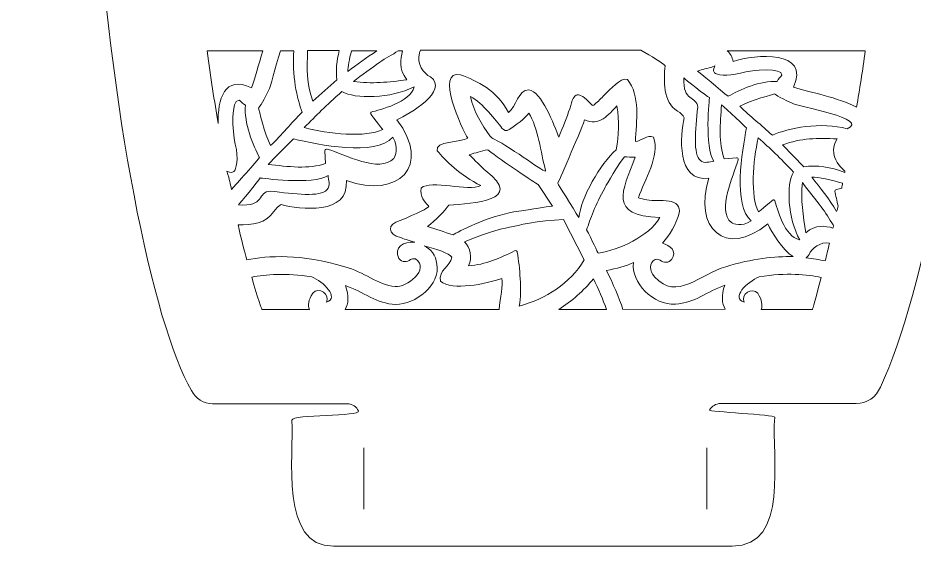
# Model space of a CAD drawing. Header units: inches. Extents: x -0.2 to 23, y 0 to 27.3.
# Drawn here: x 2.79 to 6.489, y 0.225 to 2.411 of the extents above; entities that cross this region are included whole.
import ezdxf

# ---------------------------------------------------------------- set-up
doc = ezdxf.new("R2010")
doc.units = ezdxf.units.IN
doc.header["$MEASUREMENT"] = 0
doc.layers.add('Paper Pumpkin Give Thanks', color=7, linetype='Continuous', lineweight=0)

msp = doc.modelspace()

# ---------------------------------------------------------------- linework, layer by layer
at = {"layer": 'Paper Pumpkin Give Thanks'}
for points, knots in [([(6.4361, 5.2153), (6.4278, 5.2375), (6.4083, 5.2514), (6.3847, 5.2514), (6.3847, 5.2514), (6.1153, 5.2514), (6.1153, 5.2514), (6.0889, 5.2542), (5.7208, 5.2431), (5.7083, 5.2597), (5.6903, 5.2681), (5.6986, 5.2958), (5.7181, 5.2958), (5.7181, 5.2958), (6.4083, 5.2931), (6.4083, 5.2931), (6.4083, 5.2931), (5.7556, 6.7431), (5.4653, 7.0708), (5.0667, 7.5181), (4.9889, 8), (4.9514, 8), (4.9153, 8), (4.7792, 7.4778), (4.4083, 7.0569), (4.1653, 6.7514), (3.5083, 5.4778), (3.4903, 5.2931), (3.4903, 5.2931), (4.1292, 5.2944), (4.1292, 5.2944), (4.1486, 5.2944), (4.1556, 5.2667), (4.1375, 5.2583), (3.9625, 5.2375), (3.6319, 5.2569), (3.4569, 5.25), (2.7903, 4.4931), (3.1847, 1.4139), (3.5069, 0.8722), (3.5236, 0.8389), (3.5569, 0.8167), (3.5931, 0.8167), (3.5931, 0.8167), (4.1486, 0.8167), (4.1486, 0.8167), (4.1736, 0.8167), (4.1875, 0.8042), (4.1958, 0.7875), (4.2056, 0.7639), (3.9222, 0.7736), (3.9208, 0.75), (3.9306, 0.6069), (3.8694, 0.225), (4.0931, 0.2292), (4.0931, 0.2292), (5.7375, 0.2292), (5.7375, 0.2292), (5.9778, 0.2278), (5.8986, 0.5972), (5.9139, 0.7611), (5.9139, 0.7722), (5.6389, 0.7833), (5.6444, 0.7917), (5.6542, 0.8069), (5.6708, 0.8181), (5.6903, 0.8181), (5.6903, 0.8181), (6.25, 0.8181), (6.25, 0.8181), (6.2931, 0.8181), (6.3333, 0.8444), (6.35, 0.8861), (6.7167, 1.6778), (7.0042, 4.3431), (6.4361, 5.2153)], [0, 0, 0, 0, 1, 1, 1, 2, 2, 2, 3, 3, 3, 4, 4, 4, 5, 5, 5, 6, 6, 6, 7, 7, 7, 8, 8, 8, 9, 9, 9, 10, 10, 10, 11, 11, 11, 12, 12, 12, 13, 13, 13, 14, 14, 14, 15, 15, 15, 16, 16, 16, 17, 17, 17, 18, 18, 18, 19, 19, 19, 20, 20, 20, 21, 21, 21, 22, 22, 22, 23, 23, 23, 24, 24, 24, 25, 25, 25, 25]), ([(3.6167, 1.975), (3.6014, 2.0653), (3.5861, 2.1653), (3.5708, 2.275), (3.5708, 2.275), (3.8014, 2.275), (3.8014, 2.275), (3.7833, 2.2181), (3.7681, 2.1597), (3.7542, 2.1222), (3.6431, 2.1764), (3.6139, 2.075), (3.6167, 1.975)], [0, 0, 0, 0, 1, 1, 1, 2, 2, 2, 3, 3, 3, 4, 4, 4, 4]), ([(5.4181, 1.3417), (5.3944, 1.3653), (5.3958, 1.4014), (5.4208, 1.4125), (5.4292, 1.4153), (5.4361, 1.4139), (5.4403, 1.4097), (5.4556, 1.3972), (5.4764, 1.3986), (5.4889, 1.4139), (5.5111, 1.4472), (5.4833, 1.4722), (5.45, 1.4806), (5.4819, 1.5153), (5.5056, 1.5569), (5.5194, 1.6042), (5.5222, 1.6181), (5.5194, 1.6292), (5.5125, 1.6375), (5.4972, 1.6569), (5.4625, 1.6569), (5.4278, 1.6569), (5.3986, 1.6556), (5.3708, 1.6611), (5.3514, 1.6681), (5.375, 1.7403), (5.4417, 1.8417), (5.4139, 1.9181), (5.3875, 1.9306), (5.3639, 1.9028), (5.3389, 1.9), (5.3431, 1.9833), (5.3597, 2.0917), (5.3056, 2.1569), (5.2764, 2.1653), (5.2347, 2.1153), (5.2111, 2.0931), (5.1972, 2.0792), (5.1847, 2.0653), (5.1708, 2.0542), (5.1639, 2.0472), (5.1639, 2.0472), (5.1542, 2.0556), (5.1278, 2.0833), (5.1125, 2.0958), (5.0986, 2.0931), (5.0847, 2.0903), (5.0778, 2.0736), (5.0681, 2.0361), (5.0556, 2), (5.0403, 1.9611), (5.0222, 1.9181), (5.0042, 1.9694), (4.95, 2.1083), (4.8986, 2.1139), (4.8556, 2.1139), (4.8472, 2.0444), (4.8153, 2.0208), (4.7681, 2.1111), (4.6847, 2.1514), (4.6167, 2.1764), (4.5097, 2.2), (4.6236, 1.9486), (4.6472, 1.9139), (4.6181, 1.8986), (4.5097, 1.9014), (4.5208, 1.8625), (4.5514, 1.825), (4.6153, 1.7597), (4.7014, 1.7181), (4.6486, 1.6917), (4.4958, 1.7444), (4.4542, 1.7083), (4.4472, 1.675), (4.4722, 1.6472), (4.4806, 1.6389), (4.4833, 1.6361), (4.4861, 1.6333), (4.4861, 1.6319), (4.4861, 1.6264), (4.4347, 1.6028), (4.3681, 1.5736), (4.3125, 1.5611), (4.3153, 1.5139), (4.3694, 1.5042), (4.3806, 1.4986), (4.4014, 1.4917), (4.4278, 1.4847), (4.3819, 1.4889), (4.3403, 1.4639), (4.3625, 1.4167), (4.375, 1.4014), (4.3972, 1.4), (4.4111, 1.4125), (4.4153, 1.4153), (4.4222, 1.4181), (4.4306, 1.4153), (4.4944, 1.375), (4.3931, 1.2944), (4.3472, 1.3014), (4.275, 1.3083), (4.2181, 1.3625), (4.1389, 1.3833), (3.9583, 1.4375), (3.8208, 1.4292), (3.7347, 1.4111), (3.7236, 1.4528), (3.7111, 1.5014), (3.6986, 1.5569), (3.7542, 1.5542), (3.8167, 1.5625), (3.8458, 1.6111), (3.8556, 1.6236), (3.8653, 1.6347), (3.8764, 1.6403), (3.9528, 1.6194), (4.1583, 1.5958), (4.1458, 1.7389), (4.3611, 1.6625), (4.5, 1.8), (4.3542, 1.9903), (4.4069, 2.0153), (4.5708, 2.1083), (4.4931, 2.1681), (4.4639, 2.1792), (4.4347, 2.2236), (4.4472, 2.2653), (4.4486, 2.2694), (4.45, 2.2736), (4.4514, 2.2778), (4.4514, 2.2778), (5.3611, 2.2778), (5.3611, 2.2778), (5.4056, 2.2514), (5.45, 2.2278), (5.4611, 2.2125), (5.4556, 2.1556), (5.4514, 2.0611), (5.5125, 2.0264), (5.525, 2.0181), (5.5361, 2.0083), (5.5403, 1.9986), (5.5236, 1.9264), (5.5069, 1.7319), (5.6417, 1.7486), (5.5764, 1.5444), (5.7097, 1.4167), (5.8847, 1.5597), (5.9014, 1.5278), (5.9458, 1.4514), (5.9903, 1.425), (5.9139, 1.4264), (5.8208, 1.4167), (5.7125, 1.3833), (5.6056, 1.3542), (5.5097, 1.2389), (5.4181, 1.3417)], [0, 0, 0, 0, 1, 1, 1, 2, 2, 2, 3, 3, 3, 4, 4, 4, 5, 5, 5, 6, 6, 6, 7, 7, 7, 8, 8, 8, 9, 9, 9, 10, 10, 10, 11, 11, 11, 12, 12, 12, 13, 13, 13, 14, 14, 14, 15, 15, 15, 16, 16, 16, 17, 17, 17, 18, 18, 18, 19, 19, 19, 20, 20, 20, 21, 21, 21, 22, 22, 22, 23, 23, 23, 24, 24, 24, 25, 25, 25, 26, 26, 26, 27, 27, 27, 28, 28, 28, 29, 29, 29, 30, 30, 30, 31, 31, 31, 32, 32, 32, 33, 33, 33, 34, 34, 34, 35, 35, 35, 36, 36, 36, 37, 37, 37, 38, 38, 38, 39, 39, 39, 40, 40, 40, 41, 41, 41, 42, 42, 42, 43, 43, 43, 44, 44, 44, 45, 45, 45, 46, 46, 46, 47, 47, 47, 48, 48, 48, 49, 49, 49, 50, 50, 50, 51, 51, 51, 52, 52, 52, 52]), ([(3.9639, 2.0222), (3.9181, 1.975), (3.8792, 1.9292), (3.8333, 1.8833), (3.8083, 1.9292), (3.7847, 2.0347), (3.7833, 2.0389), (3.7833, 2.0389), (3.7972, 2.0528), (3.825, 2.1111), (3.8319, 2.1236), (3.8514, 2.2056), (3.8736, 2.275), (3.8736, 2.275), (3.9292, 2.275), (3.9292, 2.275), (3.9208, 2.1792), (3.9417, 2.0736), (3.9639, 2.0222)], [0, 0, 0, 0, 1, 1, 1, 2, 2, 2, 3, 3, 3, 4, 4, 4, 5, 5, 5, 6, 6, 6, 6]), ([(4.1069, 2.1556), (4.1069, 2.1556), (4.0069, 2.0667), (4.0069, 2.0667), (3.9819, 2.1389), (3.9819, 2.2042), (3.9861, 2.2764), (3.9861, 2.2764), (4.1167, 2.2764), (4.1167, 2.2764), (4.1056, 2.2333), (4.1014, 2.1931), (4.1069, 2.1556)], [0, 0, 0, 0, 1, 1, 1, 2, 2, 2, 3, 3, 3, 4, 4, 4, 4]), ([(4.1514, 2.1903), (4.1514, 2.2083), (4.1583, 2.2417), (4.1667, 2.275), (4.1667, 2.275), (4.2722, 2.275), (4.2722, 2.275), (4.2292, 2.2472), (4.1889, 2.2167), (4.1514, 2.1903)], [0, 0, 0, 0, 1, 1, 1, 2, 2, 2, 3, 3, 3, 3]), ([(4.3958, 2.1556), (4.3208, 2.1458), (4.2486, 2.1375), (4.175, 2.1486), (4.2083, 2.1736), (4.2514, 2.2056), (4.2833, 2.2278), (4.3069, 2.2458), (4.3361, 2.2583), (4.3597, 2.275), (4.3597, 2.275), (4.3778, 2.275), (4.3778, 2.275), (4.3694, 2.2403), (4.3597, 2.2014), (4.3958, 2.1556)], [0, 0, 0, 0, 1, 1, 1, 2, 2, 2, 3, 3, 3, 4, 4, 4, 5, 5, 5, 5]), ([(6.2514, 2.0417), (6.1792, 2.0819), (6.0556, 2.1042), (5.9917, 2.125), (6.0611, 2.2792), (5.8347, 2.2625), (5.7417, 2.2306), (5.7389, 2.2486), (5.7306, 2.2639), (5.7181, 2.275), (5.7181, 2.275), (6.2875, 2.275), (6.2875, 2.275), (6.2764, 2.1931), (6.2639, 2.1153), (6.2514, 2.0417)], [0, 0, 0, 0, 1, 1, 1, 2, 2, 2, 3, 3, 3, 4, 4, 4, 5, 5, 5, 5]), ([(5.6708, 2.2194), (5.6708, 2.2194), (5.6708, 2.2194), (5.6708, 2.2194), (5.6708, 2.2194), (5.6708, 2.2194), (5.6708, 2.2194), (5.6708, 2.2194), (5.6708, 2.2194), (5.6708, 2.2194)], [0, 0, 0, 0, 1, 1, 1, 2, 2, 2, 3, 3, 3, 3]), ([(5.6653, 2.1847), (5.6722, 2.1764), (5.7167, 2.1667), (5.7722, 2.1833), (5.825, 2.1972), (5.9458, 2.2069), (5.9431, 2.175), (5.9403, 2.1667), (5.9264, 2.1597), (5.9236, 2.1486), (5.8569, 2.1528), (5.7653, 2.1139), (5.7222, 2.0875), (5.6917, 2.1083), (5.6014, 2.1889), (5.5944, 2.1917), (5.6181, 2.2), (5.6292, 2.1986), (5.6667, 2.2125), (5.6667, 2.2111), (5.6556, 2.1944), (5.6653, 2.1847)], [0, 0, 0, 0, 1, 1, 1, 2, 2, 2, 3, 3, 3, 4, 4, 4, 5, 5, 5, 6, 6, 6, 7, 7, 7, 7]), ([(5.6444, 2.0819), (5.6444, 2.0819), (5.6222, 1.8764), (5.6625, 1.8194), (5.6444, 1.8181), (5.6236, 1.8069), (5.6069, 1.8222), (5.5764, 1.8458), (5.5861, 1.9472), (5.5958, 2.0417), (5.5917, 2.0917), (5.5333, 2.0611), (5.5389, 2.1639), (5.5403, 2.1583), (5.6333, 2.0875), (5.6444, 2.0819)], [0, 0, 0, 0, 1, 1, 1, 2, 2, 2, 3, 3, 3, 4, 4, 4, 5, 5, 5, 5]), ([(4.1278, 2.1069), (4.1792, 2.075), (4.3319, 2.0778), (4.425, 2.1264), (4.4111, 2.0611), (4.2806, 2.0306), (4.2486, 2.0222), (4.2472, 2.0208), (4.2458, 2.0194), (4.2458, 2.0181), (4.2403, 2.0181), (4.2958, 1.9514), (4.2958, 1.95), (4.2278, 1.9153), (4.0708, 1.9319), (3.9722, 1.9583), (4.0222, 2.0083), (4.0611, 2.0486), (4.1278, 2.1069)], [0, 0, 0, 0, 1, 1, 1, 2, 2, 2, 3, 3, 3, 4, 4, 4, 5, 5, 5, 6, 6, 6, 6]), ([(3.6528, 1.7778), (3.6528, 1.7778), (3.6528, 1.7778), (3.6528, 1.7778), (3.6528, 1.7778), (3.6708, 1.7667), (3.6819, 1.7764), (3.6903, 1.7833), (3.7028, 1.8306), (3.6875, 1.8889), (3.675, 1.9444), (3.6681, 2.0736), (3.7028, 2.0708), (3.7111, 2.0681), (3.7194, 2.0528), (3.7292, 2.05), (3.7222, 1.9792), (3.7611, 1.8806), (3.7875, 1.8347), (3.7639, 1.8028), (3.6764, 1.7097), (3.6722, 1.7028), (3.6653, 1.7278), (3.6653, 1.7389), (3.6528, 1.7778)], [0, 0, 0, 0, 1, 1, 1, 2, 2, 2, 3, 3, 3, 4, 4, 4, 5, 5, 5, 6, 6, 6, 7, 7, 7, 8, 8, 8, 8]), ([(4.6583, 2.0861), (4.7083, 2.0583), (4.7639, 1.9875), (4.7875, 1.9556), (4.7944, 1.9458), (4.8083, 1.9431), (4.8181, 1.95), (4.8431, 1.9667), (4.8847, 1.9958), (4.8986, 2.0181), (4.9375, 1.9583), (4.9472, 1.8556), (4.9681, 1.7806), (4.9736, 1.7611), (4.8333, 1.8736), (4.7556, 1.9097), (4.7486, 1.9125), (4.7431, 1.9181), (4.7375, 1.9236), (4.7056, 1.9694), (4.6708, 2.0236), (4.6583, 2.0861)], [0, 0, 0, 0, 1, 1, 1, 2, 2, 2, 3, 3, 3, 4, 4, 4, 5, 5, 5, 6, 6, 6, 7, 7, 7, 7]), ([(6.2125, 1.9528), (6.1069, 1.9833), (5.9667, 1.9556), (5.9042, 1.9264), (5.8583, 1.9681), (5.8139, 2.0042), (5.7694, 2.0458), (5.8125, 2.0708), (5.9111, 2.0958), (5.9139, 2.0972), (5.9139, 2.0972), (5.9264, 2.0847), (5.9833, 2.0597), (6.0083, 2.0444), (6.3111, 1.9944), (6.2125, 1.9528)], [0, 0, 0, 0, 1, 1, 1, 2, 2, 2, 3, 3, 3, 4, 4, 4, 5, 5, 5, 5]), ([(5.2597, 1.8667), (5.1944, 1.8097), (5.1125, 1.6653), (5.1056, 1.5861), (5.0806, 1.6264), (5.0181, 1.7264), (5.0181, 1.7264), (5.0181, 1.7264), (5.1056, 1.925), (5.1292, 1.9903), (5.1875, 1.9611), (5.2292, 2.0125), (5.2625, 2.0472), (5.2736, 1.9833), (5.2694, 1.9278), (5.2597, 1.8667)], [0, 0, 0, 0, 1, 1, 1, 2, 2, 2, 3, 3, 3, 4, 4, 4, 5, 5, 5, 5]), ([(5.8167, 1.5722), (5.775, 1.5458), (5.7444, 1.5611), (5.7347, 1.5653), (5.6736, 1.6181), (5.7444, 1.7569), (5.7625, 1.825), (5.7639, 1.8292), (5.7597, 1.8347), (5.7556, 1.8333), (5.7556, 1.8333), (5.7056, 1.8292), (5.7056, 1.8292), (5.6806, 1.8917), (5.6889, 1.9764), (5.6944, 2.0514), (5.7125, 2.0375), (5.7972, 1.9569), (5.7972, 1.9569), (5.7792, 1.8597), (5.7403, 1.6375), (5.8167, 1.5722)], [0, 0, 0, 0, 1, 1, 1, 2, 2, 2, 3, 3, 3, 4, 4, 4, 5, 5, 5, 6, 6, 6, 7, 7, 7, 7]), ([(4.3375, 1.9181), (4.3639, 1.8736), (4.3472, 1.8417), (4.3417, 1.8306), (4.2833, 1.7681), (4.1389, 1.8472), (4.0667, 1.8694), (4.0625, 1.8708), (4.0569, 1.8667), (4.0569, 1.8625), (4.0569, 1.8625), (4.0597, 1.8097), (4.0597, 1.8097), (3.9931, 1.7847), (3.9028, 1.7972), (3.8236, 1.8056), (3.8389, 1.8236), (3.9278, 1.9111), (3.9278, 1.9111), (4.0306, 1.8875), (4.2653, 1.8375), (4.3375, 1.9181)], [0, 0, 0, 0, 1, 1, 1, 2, 2, 2, 3, 3, 3, 4, 4, 4, 5, 5, 5, 6, 6, 6, 7, 7, 7, 7]), ([(6.0167, 1.4944), (5.9542, 1.5056), (5.9222, 1.6278), (5.9139, 1.6569), (5.9125, 1.6583), (5.9111, 1.6597), (5.9097, 1.6597), (5.9097, 1.6653), (5.8486, 1.6097), (5.8472, 1.6097), (5.8125, 1.6722), (5.8236, 1.8208), (5.8458, 1.9153), (5.8958, 1.8708), (5.9347, 1.8347), (5.9917, 1.7736), (5.9597, 1.725), (5.9681, 1.5819), (6.0167, 1.4944)], [0, 0, 0, 0, 1, 1, 1, 2, 2, 2, 3, 3, 3, 4, 4, 4, 5, 5, 5, 6, 6, 6, 6]), ([(6.2028, 1.7722), (6.1444, 1.7958), (6.0875, 1.8042), (6.0333, 1.7958), (6.0333, 1.7958), (5.9458, 1.8861), (5.9458, 1.8861), (6.0222, 1.9153), (6.0917, 1.9153), (6.1708, 1.9111), (6.1583, 1.8917), (6.1569, 1.8736), (6.1569, 1.8681), (6.1569, 1.8208), (6.1806, 1.8), (6.2028, 1.7778), (6.2042, 1.7764), (6.2028, 1.775), (6.2028, 1.7722)], [0, 0, 0, 0, 1, 1, 1, 2, 2, 2, 3, 3, 3, 4, 4, 4, 5, 5, 5, 6, 6, 6, 6]), ([(4.7208, 1.7792), (4.7056, 1.7931), (4.6736, 1.8264), (4.6528, 1.8458), (4.6778, 1.8542), (4.7028, 1.8597), (4.7292, 1.8667), (4.7903, 1.8167), (4.9264, 1.7306), (4.9375, 1.7222), (4.9375, 1.7222), (4.9972, 1.6333), (4.9972, 1.6333), (4.9639, 1.6306), (4.9278, 1.6236), (4.8375, 1.6097), (4.7306, 1.5917), (4.6042, 1.5264), (4.5861, 1.5153), (4.55, 1.5264), (4.5153, 1.5389), (4.4806, 1.55), (4.5125, 1.5722), (4.5556, 1.6181), (4.5681, 1.6375), (4.6681, 1.6458), (4.8847, 1.6542), (4.7208, 1.7792)], [0, 0, 0, 0, 1, 1, 1, 2, 2, 2, 3, 3, 3, 4, 4, 4, 5, 5, 5, 6, 6, 6, 7, 7, 7, 8, 8, 8, 9, 9, 9, 9]), ([(5.4389, 1.5861), (5.3931, 1.5069), (5.2736, 1.4542), (5.1847, 1.4389), (5.1847, 1.4389), (5.1569, 1.4986), (5.1375, 1.5361), (5.1514, 1.5778), (5.1736, 1.6403), (5.2125, 1.7083), (5.2125, 1.7083), (5.2472, 1.7736), (5.2931, 1.8375), (5.3042, 1.8361), (5.3236, 1.8361), (5.3375, 1.8361), (5.2847, 1.6917), (5.225, 1.5958), (5.4389, 1.5861)], [0, 0, 0, 0, 1, 1, 1, 2, 2, 2, 3, 3, 3, 4, 4, 4, 5, 5, 5, 6, 6, 6, 6]), ([(4.0653, 1.7014), (4.0389, 1.6694), (3.9319, 1.6833), (3.8319, 1.6958), (3.7778, 1.6931), (3.8097, 1.6292), (3.7, 1.6389), (3.7056, 1.6431), (3.7833, 1.7389), (3.7903, 1.75), (3.7903, 1.75), (4.0083, 1.7194), (4.0708, 1.7597), (4.0708, 1.7417), (4.0819, 1.7194), (4.0653, 1.7014)], [0, 0, 0, 0, 1, 1, 1, 2, 2, 2, 3, 3, 3, 4, 4, 4, 5, 5, 5, 5]), ([(6.1903, 1.7083), (6.1903, 1.7083), (6.1681, 1.7028), (6.1681, 1.7028), (6.1639, 1.7014), (6.1625, 1.6986), (6.1625, 1.6944), (6.1653, 1.6778), (6.1708, 1.6556), (6.175, 1.6347), (6.1736, 1.6264), (6.1722, 1.6194), (6.1694, 1.6111), (6.1389, 1.6625), (6.1, 1.7111), (6.0667, 1.7528), (6.0931, 1.7542), (6.15, 1.7417), (6.1931, 1.7278), (6.1931, 1.7222), (6.1917, 1.7153), (6.1903, 1.7083)], [0, 0, 0, 0, 1, 1, 1, 2, 2, 2, 3, 3, 3, 4, 4, 4, 5, 5, 5, 6, 6, 6, 7, 7, 7, 7]), ([(6.1542, 1.5431), (6.1222, 1.5514), (6.0847, 1.5597), (6.0417, 1.5236), (6.0306, 1.5944), (6.0208, 1.6611), (6.0278, 1.7306), (6.0514, 1.7), (6.0833, 1.6597), (6.1056, 1.6306), (6.125, 1.6069), (6.1375, 1.5792), (6.1556, 1.5556), (6.1569, 1.5514), (6.1556, 1.5472), (6.1542, 1.5431)], [0, 0, 0, 0, 1, 1, 1, 2, 2, 2, 3, 3, 3, 4, 4, 4, 5, 5, 5, 5]), ([(4.8514, 1.4431), (4.8514, 1.4486), (4.8444, 1.4514), (4.8403, 1.4486), (4.7833, 1.4208), (4.7181, 1.3903), (4.65, 1.3875), (4.6667, 1.4208), (4.6569, 1.4611), (4.6333, 1.4861), (4.6875, 1.5069), (4.7417, 1.5319), (4.8361, 1.55), (4.8375, 1.55), (4.9417, 1.5764), (5.0417, 1.5778), (5.0417, 1.5778), (5.1278, 1.4111), (5.1278, 1.4111), (5.0667, 1.3139), (4.9708, 1.25), (4.8597, 1.2208), (4.8708, 1.2889), (4.8611, 1.3792), (4.8514, 1.4431)], [0, 0, 0, 0, 1, 1, 1, 2, 2, 2, 3, 3, 3, 4, 4, 4, 5, 5, 5, 6, 6, 6, 7, 7, 7, 8, 8, 8, 8]), ([(6.1222, 1.4069), (6.0986, 1.4125), (6.0722, 1.4167), (6.0417, 1.4194), (6.0458, 1.4222), (6.0514, 1.4264), (6.0556, 1.4333), (6.0653, 1.4597), (6.1028, 1.4875), (6.1403, 1.4806), (6.1333, 1.4542), (6.1278, 1.4292), (6.1222, 1.4069)], [0, 0, 0, 0, 1, 1, 1, 2, 2, 2, 3, 3, 3, 4, 4, 4, 4]), ([(4.7764, 1.2069), (4.7764, 1.2069), (4.1403, 1.2069), (4.1403, 1.2069), (4.1542, 1.2292), (4.1583, 1.2625), (4.1417, 1.3056), (4.2153, 1.2806), (4.2708, 1.2292), (4.35, 1.2278), (4.4292, 1.225), (4.5361, 1.3097), (4.5194, 1.3944), (4.5153, 1.4319), (4.4944, 1.4569), (4.4667, 1.4694), (4.5181, 1.4556), (4.5708, 1.4389), (4.5806, 1.4222), (4.5764, 1.3861), (4.5236, 1.3667), (4.5347, 1.3236), (4.5819, 1.2819), (4.7222, 1.3125), (4.7875, 1.3347), (4.7944, 1.3083), (4.7806, 1.2542), (4.7764, 1.2069)], [0, 0, 0, 0, 1, 1, 1, 2, 2, 2, 3, 3, 3, 4, 4, 4, 5, 5, 5, 6, 6, 6, 7, 7, 7, 8, 8, 8, 9, 9, 9, 9]), ([(5.2875, 1.2069), (5.2708, 1.2556), (5.2472, 1.3111), (5.2194, 1.3681), (5.2611, 1.375), (5.2986, 1.3861), (5.3306, 1.4), (5.3194, 1.3194), (5.4125, 1.2208), (5.5042, 1.2292), (5.5819, 1.2319), (5.6361, 1.2819), (5.7083, 1.3069), (5.6917, 1.2639), (5.6958, 1.2306), (5.7097, 1.2083), (5.7097, 1.2083), (5.2875, 1.2069), (5.2875, 1.2069)], [0, 0, 0, 0, 1, 1, 1, 2, 2, 2, 3, 3, 3, 4, 4, 4, 5, 5, 5, 6, 6, 6, 6]), ([(4.0639, 1.2361), (4.0806, 1.2694), (4.0319, 1.3028), (4.0069, 1.2736), (3.9889, 1.2458), (3.9861, 1.2236), (3.9931, 1.2069), (3.9931, 1.2069), (3.7972, 1.2069), (3.7972, 1.2069), (3.7972, 1.2069), (3.7806, 1.25), (3.7556, 1.3403), (3.8125, 1.3514), (3.8958, 1.3583), (4.0028, 1.3417), (4.0514, 1.3208), (4.1181, 1.2556), (4.0639, 1.2361)], [0, 0, 0, 0, 1, 1, 1, 2, 2, 2, 3, 3, 3, 4, 4, 4, 5, 5, 5, 6, 6, 6, 6]), ([(5.0222, 1.2069), (5.0764, 1.2403), (5.125, 1.2833), (5.1653, 1.3333), (5.1861, 1.2917), (5.2042, 1.2486), (5.2194, 1.2069), (5.2194, 1.2069), (5.0222, 1.2069), (5.0222, 1.2069)], [0, 0, 0, 0, 1, 1, 1, 2, 2, 2, 3, 3, 3, 3]), ([(6.0694, 1.2069), (6.0694, 1.2069), (5.8583, 1.2069), (5.8583, 1.2069), (5.8639, 1.2236), (5.8611, 1.2458), (5.8444, 1.2736), (5.8194, 1.3014), (5.7722, 1.2694), (5.7875, 1.2361), (5.7319, 1.2556), (5.7986, 1.3194), (5.85, 1.3417), (5.9611, 1.3597), (6.0486, 1.3514), (6.1056, 1.3389), (6.0833, 1.2528), (6.0694, 1.2069), (6.0694, 1.2069)], [0, 0, 0, 0, 1, 1, 1, 2, 2, 2, 3, 3, 3, 4, 4, 4, 5, 5, 5, 6, 6, 6, 6]), ([(4.2181, 0.6347), (4.2181, 0.6347), (4.2181, 0.3819), (4.2181, 0.3819), (4.2181, 0.3819), (4.2181, 0.6347), (4.2181, 0.6347)], [0, 0, 0, 0, 1, 1, 1, 2, 2, 2, 2]), ([(5.6333, 0.6347), (5.6333, 0.6347), (5.6333, 0.3819), (5.6333, 0.3819), (5.6333, 0.3819), (5.6333, 0.6347), (5.6333, 0.6347)], [0, 0, 0, 0, 1, 1, 1, 2, 2, 2, 2])]:
    msp.add_open_spline(points, degree=3, knots=knots, dxfattribs=at)

doc.saveas('drawing.dxf')
